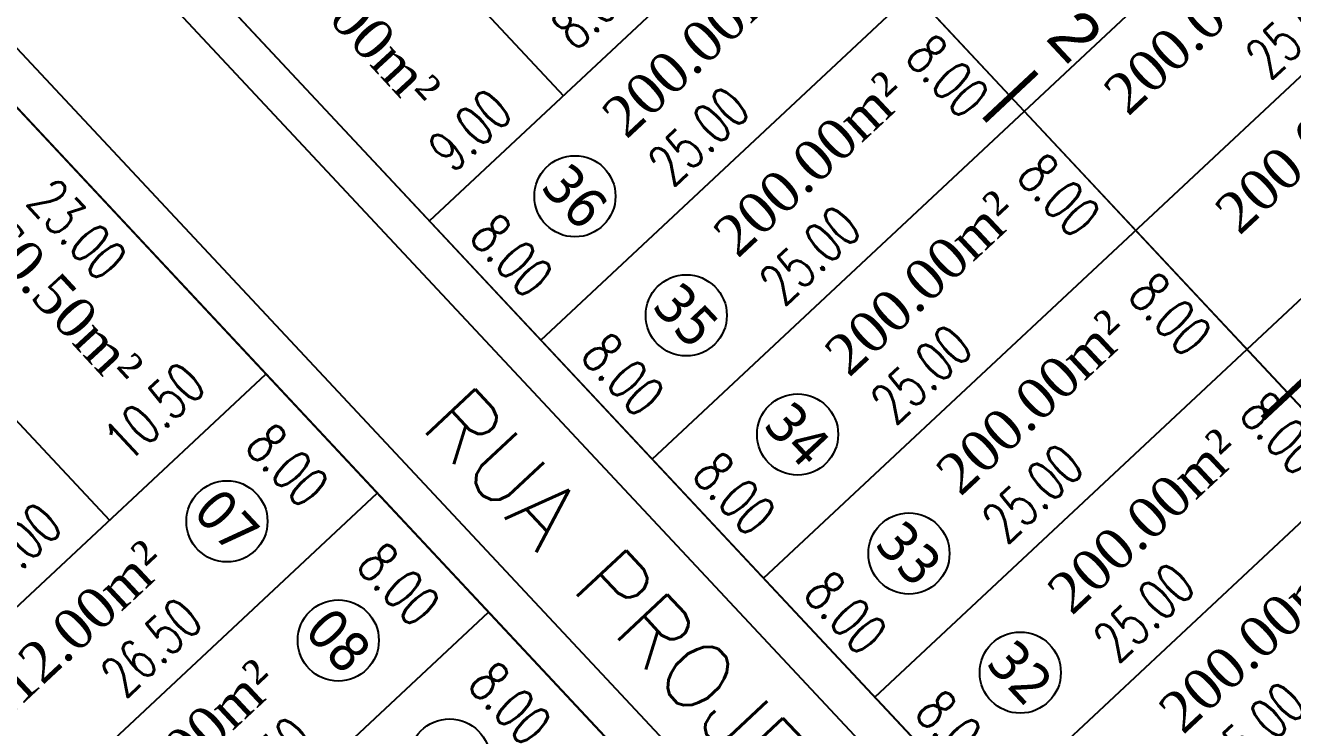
# Model space of a CAD drawing. Header units: metres. Extents: x 436314 to 439216, y 9612307 to 9615043.
# Drawn here: x 437279.8 to 437342, y 9614692.4 to 9614726.9 of the extents above; entities that cross this region are included whole.
import ezdxf

# ---------------------------------------------------------------- set-up
doc = ezdxf.new("R2010")
doc.units = ezdxf.units.M
doc.header["$PDMODE"] = 35
doc.header["$PDSIZE"] = 0.1
doc.linetypes.add('ACAD_ISO02W100', pattern=[15, 12, -3])
for name, color, linetype in [('ADUTORA', 90, 'Continuous'), ('Auxiliar', 7, 'Continuous'), ('COTAS', 10, 'Continuous'), ('Eixo Acesso', 2, 'ACAD_ISO02W100'), ('Estacas', 7, 'Continuous'), ('Layer3', 1, 'Continuous'), ('M_FIO', 32, 'Continuous'), ('ÁREA', 7, 'Continuous')]:
    doc.layers.add(name, color=color, linetype=linetype)
doc.layers.add('Borda da Terraplenagem', color=7, linetype='Continuous', lineweight=13)
doc.layers.get('0').off()
doc.styles.add('ARIAL', font='arial.ttf')
doc.styles.add('COTAS', font='romans.shx', dxfattribs={"width": 0.7})
doc.styles.add('symplex', font='simplex.shx', dxfattribs={"bigfont": 'bigfont.shx'})
doc.styles.add('tahoma', font='tahoma.ttf')
doc.styles.add('ÁREA', font='times.ttf', dxfattribs={"height": 2})
doc.dimstyles.new('C-75', dxfattribs={"dimtxt": 2, "dimasz": 0.2, "dimexe": 0, "dimexo": 0, "dimgap": 1, "dimtad": 0, "dimzin": 4, "dimdsep": 46, "dimtxsty": 'COTAS', "dimblk1": 'BOL-COT', "dimblk2": 'BOL-COT', "dimsah": 1, "dimcen": 0.1, "dimse1": 1, "dimse2": 1, "dimsd1": 1, "dimsd2": 1, "dimclrd": 8, "dimclre": 256, "dimclrt": 256, "dimaunit": 1, "dimadec": 3, "dimazin": 0, "dimtfac": 0.5, "dimtix": 1, "dimtmove": 0, "dimatfit": 3, "dimldrblk": 'BOL-COT', "dimfxl": 1, "dimtolj": 1, "dimtzin": 0, "dimarcsym": 0})

# ---------------------------------------------------------------- blocks, each defined once
blk = doc.blocks.new('Est')
at = {"const_width": 0.2}
blk.add_lwpolyline([(0, -1.19999999925494), (0, 1.200000001117586)], dxfattribs=at)
blk = doc.blocks.new('*D117')
at = {"layer": 'Defpoints', "color": 0, "transparency": 16777216}
for p in [(2488.273579156282, 1125.544895556154), (2485.994144272607, 1117.544814508457), (2488.273863582255, 1117.54489555988)]:
    blk.add_point(p, dxfattribs=at)
at = {"layer": 'Layer3', "transparency": 16777216, "insert": (2485.994002059621, 1121.544814506594), "char_height": 2, "attachment_point": 5, "rotation": 270.0020370509761, "style": 'COTAS'}
blk.add_mtext('\\A1;8.00', dxfattribs=at)
blk = doc.blocks.new('BOL-COT')
at = {"layer": 'COTAS'}
for p, q in [((-1.999999999999943, 8.53e-14), (2, 8.53e-14)), ((0, -2.999999999999971), (0, 3.000000000000028))]:
    blk.add_line(p, q, dxfattribs=at)
blk.add_circle((0, 0), 0.4, dxfattribs=at)
blk = doc.blocks.new('*D122')
at = {"layer": 'Defpoints', "color": 0, "transparency": 16777216}
for p in [(2477.773512057542, 1127.704652112308), (2469.773579171533, 1125.5442378189), (2477.773579168041, 1125.54448635723)]:
    blk.add_point(p, dxfattribs=at)
at = {"layer": 'Layer3', "transparency": 16777216, "insert": (2473.773512059289, 1127.704527843143), "char_height": 2, "attachment_point": 5, "rotation": 0.001780024671144314, "style": 'COTAS'}
blk.add_mtext('\\A1;8.00', dxfattribs=at)
blk = doc.blocks.new('*D123')
at = {"layer": 'Defpoints', "color": 0, "transparency": 16777216}
for p in [(2488.273494236358, 1127.933421077538), (2477.773579166934, 1125.544522246677), (2488.273579156283, 1125.544895556155)]:
    blk.add_point(p, dxfattribs=at)
at = {"layer": 'Layer3', "transparency": 16777216, "insert": (2483.023494241683, 1127.933234422799), "char_height": 2, "attachment_point": 5, "rotation": 0.002037053101308223, "style": 'COTAS'}
blk.add_mtext('\\A1;10.50', dxfattribs=at)
blk = doc.blocks.new('*D138')
at = {"layer": 'Defpoints', "color": 0, "transparency": 16777216}
for p in [(2488.273863583944, 1117.544895500276), (2485.994428702421, 1109.544814450699), (2488.274148009974, 1109.544895502138)]:
    blk.add_point(p, dxfattribs=at)
at = {"layer": 'Layer3', "transparency": 16777216, "insert": (2485.994286489406, 1113.544814449768), "char_height": 2, "attachment_point": 5, "rotation": 270.00203705139245, "style": 'COTAS'}
blk.add_mtext('\\A1;8.00', dxfattribs=at)
blk = doc.blocks.new('*D139')
at = {"layer": 'Defpoints', "color": 0, "transparency": 16777216}
for p in [(2488.274148010789, 1109.544895444396), (2485.994713120652, 1101.544814398859), (2488.274432435714, 1101.544895449984)]:
    blk.add_point(p, dxfattribs=at)
at = {"layer": 'Layer3', "transparency": 16777216, "insert": (2485.99457090819, 1105.544814396066), "char_height": 2, "attachment_point": 5, "rotation": 270.0020370434727, "style": 'COTAS'}
blk.add_mtext('\\A1;8.00', dxfattribs=at)
blk = doc.blocks.new('*D175')
at = {"layer": 'Defpoints', "color": 0, "transparency": 16777216}
for p in [(2478.175860819839, 1150.540044762525), (2475.857484258677, 1125.539962320099), (2478.176749650064, 1125.540044777426)]:
    blk.add_point(p, dxfattribs=at)
at = {"layer": 'Layer3', "transparency": 16777216, "insert": (2475.857039843564, 1138.039962312648), "char_height": 2, "attachment_point": 5, "rotation": 270.00203704882523, "style": 'COTAS'}
blk.add_mtext('\\A1;25.00', dxfattribs=at)
blk = doc.blocks.new('*D176')
at = {"layer": 'Defpoints', "color": 0, "transparency": 16777216}
for p in [(2488.272761431314, 1148.544895539391), (2486.36300592575, 1125.540264466887), (2488.273579319147, 1125.540332394051)]:
    blk.add_point(p, dxfattribs=at)
at = {"layer": 'Layer3', "transparency": 16777216, "insert": (2486.362596981833, 1137.042546039557), "char_height": 2, "attachment_point": 5, "rotation": 270.00203705328823, "style": 'COTAS'}
blk.add_mtext('\\A1;23.00', dxfattribs=at)
blk = doc.blocks.new('*D178')
at = {"layer": 'Defpoints', "color": 0, "transparency": 16777216}
for p in [(2488.273790833058, 1119.59109902415), (2461.773863480916, 1117.543953398573), (2488.273863582256, 1117.54489555988)]:
    blk.add_point(p, dxfattribs=at)
at = {"layer": 'Layer3', "transparency": 16777216, "insert": (2475.023790782388, 1119.590627943497), "char_height": 2, "attachment_point": 5, "rotation": 0.002037051557261449, "style": 'COTAS'}
blk.add_mtext('\\A1;26.50', dxfattribs=at)
blk = doc.blocks.new('*D180')
at = {"layer": 'Defpoints', "color": 0, "transparency": 16777216}
for p in [(2488.274075270148, 1111.591099031601), (2461.77414791789, 1109.543953400436), (2488.274148019346, 1109.544895561743)]:
    blk.add_point(p, dxfattribs=at)
at = {"layer": 'Layer3', "transparency": 16777216, "insert": (2475.024075219421, 1111.590627950947), "char_height": 2, "attachment_point": 5, "rotation": 0.00203705155724999, "style": 'COTAS'}
blk.add_mtext('\\A1;26.50', dxfattribs=at)
blk = doc.blocks.new('*D182')
at = {"layer": 'Defpoints', "color": 0, "transparency": 16777216}
for p in [(2488.274359648535, 1103.591098968271), (2461.774432297179, 1101.543953350144), (2488.274432397588, 1101.544895509589)]:
    blk.add_point(p, dxfattribs=at)
at = {"layer": 'Layer3', "transparency": 16777216, "insert": (2475.024359598331, 1103.590627888549), "char_height": 2, "attachment_point": 5, "rotation": 0.0020370475300958034, "style": 'COTAS'}
blk.add_mtext('\\A1;26.50', dxfattribs=at)
blk = doc.blocks.new('*D261')
at = {"layer": 'Defpoints', "color": 0, "transparency": 16777216}
for p in [(2516.273512028999, 1127.706020905036), (2508.273579142429, 1125.545606609765), (2516.273579138995, 1125.545855146232)]:
    blk.add_point(p, dxfattribs=at)
at = {"layer": 'Layer3', "transparency": 16777216, "insert": (2512.273512030716, 1127.705896636802), "char_height": 2, "attachment_point": 5, "rotation": 0.0017800113309221265, "style": 'COTAS'}
blk.add_mtext('\\A1;8.00', dxfattribs=at)
blk = doc.blocks.new('*D264')
at = {"layer": 'Defpoints', "color": 0, "transparency": 16777216}
for p in [(2508.272690312436, 1150.545570282596), (2506.643103676289, 1125.545548648481), (2508.273579142895, 1125.545606617215)]:
    blk.add_point(p, dxfattribs=at)
at = {"layer": 'Layer3', "transparency": 16777216, "insert": (2506.64265926106, 1138.045530481171), "char_height": 2, "attachment_point": 5, "rotation": 270.0020370523182, "style": 'COTAS'}
blk.add_mtext('\\A1;25.00', dxfattribs=at)
blk = doc.blocks.new('*D275')
at = {"layer": 'Defpoints', "color": 0, "transparency": 16777216}
for p in [(2508.273511437849, 1127.449940635222), (2499.273579149589, 1125.545286638993), (2508.273579142895, 1125.545606617215)]:
    blk.add_point(p, dxfattribs=at)
at = {"layer": 'Layer3', "transparency": 16777216, "insert": (2503.773511441196, 1127.449780646111), "char_height": 2, "attachment_point": 5, "rotation": 0.0020370446307803893, "style": 'COTAS'}
blk.add_mtext('\\A1;9.00', dxfattribs=at)
blk = doc.blocks.new('*D279')
at = {"layer": 'Defpoints', "color": 0, "transparency": 16777216}
for p in [(2499.273579149589, 1125.545286638993), (2499.273863574455, 1117.545286644581), (2501.066027873569, 1117.545350361592)]:
    blk.add_point(p, dxfattribs=at)
at = {"layer": 'Layer3', "transparency": 16777216, "insert": (2501.065885661136, 1121.545350358799), "char_height": 2, "attachment_point": 5, "rotation": 270.0020370430558, "style": 'COTAS'}
blk.add_mtext('\\A1;8.00', dxfattribs=at)
blk = doc.blocks.new('*D280')
at = {"layer": 'Defpoints', "color": 0, "transparency": 16777216}
for p in [(2520.176768787113, 1125.368174070823), (2520.177053214075, 1117.368174080136), (2522.707675493579, 1117.368264052287)]:
    blk.add_point(p, dxfattribs=at)
at = {"layer": 'Layer3', "transparency": 16777216, "insert": (2522.707533280098, 1121.368264044035), "char_height": 2, "attachment_point": 5, "rotation": 270.0020370580645, "style": 'COTAS'}
blk.add_mtext('\\A1;8.00', dxfattribs=at)
blk = doc.blocks.new('*D281')
at = {"layer": 'Defpoints', "color": 0, "transparency": 16777216}
for p in [(2524.273073455463, 1119.5813587423), (2499.273863887962, 1117.53646991435), (2524.27386355938, 1117.546175476495)]:
    blk.add_point(p, dxfattribs=at)
at = {"layer": 'Layer3', "transparency": 16777216, "insert": (2511.773073619754, 1119.576505961227), "char_height": 2, "attachment_point": 5, "rotation": 0.022243509122174238, "style": 'COTAS'}
blk.add_mtext('\\A1;25.00', dxfattribs=at)
blk = doc.blocks.new('*D283')
at = {"layer": 'Defpoints', "color": 0, "transparency": 16777216}
for p in [(2524.274082391916, 1111.389909677538), (2524.27414794257, 1109.546175478357), (2549.274147977785, 1109.547064308408)]:
    blk.add_point(p, dxfattribs=at)
at = {"layer": 'Layer3', "transparency": 16777216, "insert": (2536.774082409523, 1111.390354092564), "char_height": 2, "attachment_point": 5, "rotation": 0.0020370484209076656, "style": 'COTAS'}
blk.add_mtext('\\A1;25.00', dxfattribs=at)
blk = doc.blocks.new('*D284')
at = {"layer": 'Defpoints', "color": 0, "transparency": 16777216}
for p in [(2499.273863574456, 1117.545286644581), (2499.274147999323, 1109.545286646444), (2501.066312294593, 1109.545350363455)]:
    blk.add_point(p, dxfattribs=at)
at = {"layer": 'Layer3', "transparency": 16777216, "insert": (2501.06617008216, 1113.545350362524), "char_height": 2, "attachment_point": 5, "rotation": 270.0020370430548, "style": 'COTAS'}
blk.add_mtext('\\A1;8.00', dxfattribs=at)
blk = doc.blocks.new('*D285')
at = {"layer": 'Defpoints', "color": 0, "transparency": 16777216}
for p in [(2520.177053213027, 1117.368174078274), (2520.177337639116, 1109.368174083862), (2522.707959919057, 1109.368264055737)]:
    blk.add_point(p, dxfattribs=at)
at = {"layer": 'Layer3', "transparency": 16777216, "insert": (2522.707817706012, 1113.368264053348), "char_height": 2, "attachment_point": 5, "rotation": 270.0020370518103, "style": 'COTAS'}
blk.add_mtext('\\A1;8.00', dxfattribs=at)
blk = doc.blocks.new('*D286')
at = {"layer": 'Defpoints', "color": 0, "transparency": 16777216}
for p in [(2524.273357880715, 1111.581358740437), (2499.274148313993, 1109.536469918075), (2524.274147984479, 1109.546175478357)]:
    blk.add_point(p, dxfattribs=at)
at = {"layer": 'Layer3', "transparency": 16777216, "insert": (2511.773358045472, 1111.576505960296), "char_height": 2, "attachment_point": 5, "rotation": 0.02224350485413681, "style": 'COTAS'}
blk.add_mtext('\\A1;25.00', dxfattribs=at)
blk = doc.blocks.new('*D288')
at = {"layer": 'Defpoints', "color": 0, "transparency": 16777216}
for p in [(2524.27436681692, 1103.389909684989), (2524.274432367437, 1101.546175489533), (2549.27443240172, 1101.547064317721)]:
    blk.add_point(p, dxfattribs=at)
at = {"layer": 'Layer3', "transparency": 16777216, "insert": (2536.774366834061, 1103.390354099083), "char_height": 2, "attachment_point": 5, "rotation": 0.002037044152142905, "style": 'COTAS'}
blk.add_mtext('\\A1;25.00', dxfattribs=at)
blk = doc.blocks.new('*D289')
at = {"layer": 'Defpoints', "color": 0, "transparency": 16777216}
for p in [(2499.274147998623, 1109.545286648306), (2499.274432424537, 1101.545286659482), (2501.066596718004, 1101.545350376728)]:
    blk.add_point(p, dxfattribs=at)
at = {"layer": 'Layer3', "transparency": 16777216, "insert": (2501.066454505048, 1105.54535037114), "char_height": 2, "attachment_point": 5, "rotation": 270.00203705056106, "style": 'COTAS'}
blk.add_mtext('\\A1;8.00', dxfattribs=at)
blk = doc.blocks.new('*D290')
at = {"layer": 'Defpoints', "color": 0, "transparency": 16777216}
for p in [(2520.177337638068, 1109.368174081999), (2520.177622063109, 1101.368174093175), (2522.708244344738, 1101.368264064718)]:
    blk.add_point(p, dxfattribs=at)
at = {"layer": 'Layer3', "transparency": 16777216, "insert": (2522.708102132217, 1105.368264062661), "char_height": 2, "attachment_point": 5, "rotation": 270.0020370443079, "style": 'COTAS'}
blk.add_mtext('\\A1;8.00', dxfattribs=at)
blk = doc.blocks.new('*D291')
at = {"layer": 'Defpoints', "color": 0, "transparency": 16777216}
for p in [(2524.273642304497, 1103.581358755338), (2499.274432737928, 1101.536469925526), (2524.274432408414, 1101.54617548767)]:
    blk.add_point(p, dxfattribs=at)
at = {"layer": 'Layer3', "transparency": 16777216, "insert": (2511.773642469254, 1103.576505974266), "char_height": 2, "attachment_point": 5, "rotation": 0.022243509123005028, "style": 'COTAS'}
blk.add_mtext('\\A1;25.00', dxfattribs=at)
blk = doc.blocks.new('*D293')
at = {"layer": 'Defpoints', "color": 0, "transparency": 16777216}
for p in [(2524.274651244813, 1095.389909696165), (2524.27471679533, 1093.546175495121), (2549.274716829613, 1093.547064323309)]:
    blk.add_point(p, dxfattribs=at)
at = {"layer": 'Layer3', "transparency": 16777216, "insert": (2536.774651261955, 1095.390354110259), "char_height": 2, "attachment_point": 5, "rotation": 0.002037044152142905, "style": 'COTAS'}
blk.add_mtext('\\A1;25.00', dxfattribs=at)
blk = doc.blocks.new('*D294')
at = {"layer": 'Defpoints', "color": 0, "transparency": 16777216}
for p in [(2499.274432426401, 1101.545286659482), (2499.274716852257, 1093.545286661345), (2501.066881149391, 1093.545350378578)]:
    blk.add_point(p, dxfattribs=at)
at = {"layer": 'Layer3', "transparency": 16777216, "insert": (2501.066738936463, 1097.545350377647), "char_height": 2, "attachment_point": 5, "rotation": 270.0020370501418, "style": 'COTAS'}
blk.add_mtext('\\A1;8.00', dxfattribs=at)
blk = doc.blocks.new('*D295')
at = {"layer": 'Defpoints', "color": 0, "transparency": 16777216}
for p in [(2520.177622064971, 1101.368174093175), (2520.177906491817, 1093.368174100625), (2522.708528776444, 1093.368264072739)]:
    blk.add_point(p, dxfattribs=at)
at = {"layer": 'Layer3', "transparency": 16777216, "insert": (2522.708386563021, 1097.368264070111), "char_height": 2, "attachment_point": 5, "rotation": 270.0020370572302, "style": 'COTAS'}
blk.add_mtext('\\A1;8.00', dxfattribs=at)
blk = doc.blocks.new('*D296')
at = {"layer": 'Defpoints', "color": 0, "transparency": 16777216}
for p in [(2524.273926732238, 1095.581358762789), (2499.274717165763, 1093.536469931114), (2524.274716836308, 1093.546175495121)]:
    blk.add_point(p, dxfattribs=at)
at = {"layer": 'Layer3', "transparency": 16777216, "insert": (2511.773926896966, 1095.576505980785), "char_height": 2, "attachment_point": 5, "rotation": 0.022243513391815937, "style": 'COTAS'}
blk.add_mtext('\\A1;25.00', dxfattribs=at)
blk = doc.blocks.new('*D299')
at = {"layer": 'Defpoints', "color": 0, "transparency": 16777216}
for p in [(2499.274716849462, 1093.545286661345), (2499.275001275435, 1085.545286668795), (2501.067165572453, 1085.545350386055)]:
    blk.add_point(p, dxfattribs=at)
at = {"layer": 'Layer3', "transparency": 16777216, "insert": (2501.067023359467, 1089.545350382329), "char_height": 2, "attachment_point": 5, "rotation": 270.00203705097704, "style": 'COTAS'}
blk.add_mtext('\\A1;8.00', dxfattribs=at)
blk = doc.blocks.new('*D300')
at = {"layer": 'Defpoints', "color": 0, "transparency": 16777216}
for p in [(2520.177906488092, 1093.368174098763), (2520.178190914997, 1085.368174104351), (2522.708813196276, 1085.368264076484)]:
    blk.add_point(p, dxfattribs=at)
at = {"layer": 'Layer3', "transparency": 16777216, "insert": (2522.708670982824, 1089.368264081287), "char_height": 2, "attachment_point": 5, "rotation": 270.00203705764665, "style": 'COTAS'}
blk.add_mtext('\\A1;8.00', dxfattribs=at)
blk = doc.blocks.new('*D301')
at = {"layer": 'Defpoints', "color": 0, "transparency": 16777216}
for p in [(2524.274211155511, 1087.581358766514), (2499.275001589, 1085.536469938564), (2524.275001259429, 1085.546175500709)]:
    blk.add_point(p, dxfattribs=at)
at = {"layer": 'Layer3', "transparency": 16777216, "insert": (2511.774211320297, 1087.576505985442), "char_height": 2, "attachment_point": 5, "rotation": 0.022243509123056594, "style": 'COTAS'}
blk.add_mtext('\\A1;25.00', dxfattribs=at)
blk = doc.blocks.new('*D305')
at = {"layer": 'Defpoints', "color": 0, "transparency": 16777216}
for p in [(2520.174239613896, 1086.90258982997), (2520.174524039927, 1078.902589839283), (2522.705146322284, 1078.90267981114)]:
    blk.add_point(p, dxfattribs=at)
at = {"layer": 'Layer3', "transparency": 16777216, "insert": (2522.705004109269, 1082.902679814357), "char_height": 2, "attachment_point": 5, "rotation": 270.0020370513944, "style": 'COTAS'}
blk.add_mtext('\\A1;8.00', dxfattribs=at)
blk = doc.blocks.new('*D306')
at = {"layer": 'Defpoints', "color": 0, "transparency": 16777216}
for p in [(2524.274495581579, 1079.581358766514), (2499.275286014855, 1077.536469944152), (2524.275285685342, 1077.546175504434)]:
    blk.add_point(p, dxfattribs=at)
at = {"layer": 'Layer3', "transparency": 16777216, "insert": (2511.774495746335, 1079.576505986373), "char_height": 2, "attachment_point": 5, "rotation": 0.02224350485413681, "style": 'COTAS'}
blk.add_mtext('\\A1;25.00', dxfattribs=at)
blk = doc.blocks.new('*D311')
at = {"layer": 'Defpoints', "color": 0, "transparency": 16777216}
for p in [(2524.274780007571, 1071.581358781415), (2499.275570440072, 1069.53646994974), (2524.27557011149, 1069.546175511885)]:
    blk.add_point(p, dxfattribs=at)
at = {"layer": 'Layer3', "transparency": 16777216, "insert": (2511.774780171863, 1071.576506000343), "char_height": 2, "attachment_point": 5, "rotation": 0.022243509122174238, "style": 'COTAS'}
blk.add_mtext('\\A1;25.00', dxfattribs=at)
blk = doc.blocks.new('atutu')
at = {"layer": 'Layer3', "color": 0}
for points in [[(2477.772690337641, 1150.544486333016), (2477.773579168972, 1125.54448635723)], [(2508.272690311971, 1150.545606593001), (2508.273579142662, 1125.54560661349)], [(2524.272690301028, 1150.546175407576), (2524.277916627902, 1003.546175562176)], [(2488.272761431314, 1148.544895539391), (2488.277845544474, 1005.544895643699)], [(2499.272761424271, 1148.545286624092), (2499.277845537779, 1005.545286730263)], [(2435.273578990042, 1125.543011231679), (2488.273579156283, 1125.544895556155)], [(2499.273579148658, 1125.545286638993), (2549.273579126015, 1125.547064304683)], [(2435.273863380507, 1117.543011233541), (2488.273863583187, 1117.54489555988)], [(2499.273863482138, 1117.545286644581), (2549.273863551871, 1117.547064306545)], [(2435.274147806306, 1109.543011240992), (2488.27414800817, 1109.544895561743)], [(2499.274147907121, 1109.545286646444), (2549.274147977785, 1109.547064308408)], [(2499.274432335073, 1101.545286661345), (2549.27443240172, 1101.547064317721)], [(2499.274716759008, 1093.545286663207), (2549.27471682682, 1093.547064323309)], [(2499.27500118498, 1085.545286670658), (2549.275001251803, 1085.54706433076)]]:
    blk.add_lwpolyline(points, dxfattribs=at)
for centre in [(2481.943754117436, 1121.565263986918), (2505.313049067185, 1121.557278072792), (2481.944038554584, 1113.565263990644), (2505.313333492168, 1113.55727807838), (2481.94432293271, 1105.565263936627), (2505.313617917209, 1105.557278082105), (2505.313902345044, 1097.557278095144), (2505.314186768164, 1089.557278097007)]:
    blk.add_circle(centre, 1.990958139869911, dxfattribs=at)
at = {"layer": 'M_FIO'}
for points in [[(2490.272731976375, 1149.373393770638), (2490.277874996968, 1004.716539625409)], [(2490.27273197748, 1149.373393770638), (2490.277874998074, 1004.716539625409)], [(2497.272731973639, 1149.373642636794), (2497.277874993475, 1004.716788502741)], [(2497.272731974744, 1149.373642636794), (2497.277874994581, 1004.716788502741)]]:
    blk.add_lwpolyline(points, dxfattribs=at)
at = {"layer": 'ADUTORA', "color": 7, "style": 'symplex'}
blk.add_text('RUA PROJETADA B', height=3.284297485517897, rotation=270.0256716937466, dxfattribs=at).set_placement((2491.987579378149, 1118.543453418049))
at = {"layer": 'Layer3', "color": 5, "char_height": 1.999999999999999, "attachment_point": 5, "rotation": 270.0497252510426, "style": 'tahoma'}
for s, insert in [('\\A1;07', (2481.943754117494, 1121.565263986918)), ('\\A1;36', (2505.313049067301, 1121.55727807093)), ('\\A1;08', (2481.944038554526, 1113.565263990644)), ('\\A1;35', (2505.313333492284, 1113.557278080243)), ('\\A1;34', (2505.313617917325, 1105.557278085831)), ('\\A1;33', (2505.313902345219, 1097.557278097007)), ('\\A1;32', (2505.314186768281, 1089.557278095144))]:
    blk.add_mtext(s, dxfattribs=dict(at, insert=insert))
at = {"layer": 'ÁREA', "linetype": 'Continuous', "lineweight": -2, "extrusion": (-0.0006588081243978, -0.0262267346955952, 0.9996558029437242), "style": 'ÁREA'}
blk.add_text('260.50m²', height=1.999999999999999, rotation=270.9999999799873, dxfattribs=at).set_placement((2452.951165812102, 1202.95013043851, -36.0840832481437))
at = {"layer": 'ÁREA', "linetype": 'Continuous', "lineweight": -2, "extrusion": (-0.0006588081243978, -0.0262267346955952, 0.9996558029437244), "style": 'ÁREA'}
blk.add_text('223.00m²', height=1.999999999999999, rotation=270.9999999799873, dxfattribs=at).set_placement((2472.944840929029, 1203.452904038528, -36.09727805975225))
at = {"layer": 'ÁREA', "linetype": 'Continuous', "lineweight": -2, "extrusion": (0.0262307824511418, -0.0004708427962515, 0.9996558029437242), "style": 'ÁREA'}
for s, p in [('212.00m²', (1165.947030023595, -2445.543983179886, 59.62787094774018)), ('200.00m²', (1166.697931054293, -2487.769917951625, 60.73605011321852)), ('200.00m²', (1151.046559879161, -2506.800750420899, 61.23549606170914)), ('200.00m²', (1143.047853483919, -2506.944562238973, 61.23927026490779))]:
    blk.add_text(s, height=1.999999999999999, rotation=270.9999999484056, dxfattribs=at).set_placement(p)
at = {"layer": 'ÁREA', "linetype": 'Continuous', "lineweight": -2, "extrusion": (0.0262307824511418, -0.0004708427962515, 0.9996558029437244), "style": 'ÁREA'}
for s, p in [('212.00m²', (1157.94832364511, -2445.687794997357, 59.63164515136058)), ('200.00m²', (1158.699224679375, -2487.913729760249, 60.73982431642569)), ('200.00m²', (1150.700518293276, -2488.05754156873, 60.74359851946169)), ('200.00m²', (1142.701811899843, -2488.201353383745, 60.74737272264463)), ('200.00m²', (1134.703105513722, -2488.345165191003, 60.75114692564674)), ('200.00m²', (1126.704399122066, -2488.488977001217, 60.75492112860812)), ('200.00m²', (1118.705692732345, -2488.632788815522, 60.75869533187976))]:
    blk.add_text(s, height=1.999999999999999, rotation=270.9999999484056, dxfattribs=at).set_placement(p)
at = {"layer": 'Layer3', "color": 0}
for p1, p2, distance, picture, middle in [((2478.175860819838, 1150.540044762525), (2478.176749650064, 1125.540044777426), -2.319265392852846, '*D175', (2475.857039843564, 1138.039962312648)), ((2508.272690312437, 1150.545570282596), (2508.273579142895, 1125.545606617215), -1.6304754676366744, '*D264', (2506.64265926106, 1138.045530481171)), ((2488.272761431314, 1148.544895539391), (2488.273579319148, 1125.540332394052), -1.9105733946059256, '*D176', (2486.362596981833, 1137.042546039557)), ((2469.773579171533, 1125.5442378189), (2477.773579168041, 1125.54448635723), 2.16016575612044, '*D122', (2473.773512059289, 1127.704527843143)), ((2477.773579166935, 1125.544522246677), (2488.273579156283, 1125.544895556155), 2.3885255228925084, '*D123', (2483.023494241683, 1127.933234422799)), ((2499.273579149589, 1125.545286638993), (2508.273579142895, 1125.545606617215), 1.9043340192104843, '*D275', (2503.773511441196, 1127.449780646111)), ((2508.273579142429, 1125.545606609765), (2516.273579138995, 1125.545855146232), 2.1601657598463966, '*D261', (2512.273512030716, 1127.705896636802)), ((2488.273579156283, 1125.544895556155), (2488.273863582255, 1117.54489555988), -2.279719311088865, '*D117', (2485.994002059621, 1121.544814506594)), ((2499.273579149589, 1125.545286638993), (2499.273863574456, 1117.545286644581), 1.7921643002458791, '*D279', (2501.065885661136, 1121.545350358799)), ((2461.773863480916, 1117.543953398573), (2488.273863582255, 1117.54489555988), 2.0462034655633285, '*D178', (2475.023790782388, 1119.590627943497)), ((2499.273863887962, 1117.53646991435), (2524.273863559379, 1117.546175476495), 2.035183419173066, '*D281', (2511.773073619754, 1119.576505961227)), ((2488.273863583943, 1117.544895500276), (2488.274148009974, 1109.544895502138), -2.2797193089938443, '*D138', (2485.994286489406, 1113.544814449768)), ((2499.273863574456, 1117.545286644581), (2499.274147999322, 1109.545286646444), 1.7921642964037188, '*D284', (2501.06617008216, 1113.545350362524)), ((2461.77414791789, 1109.543953400436), (2488.274148019346, 1109.544895561743), 2.046203471151264, '*D180', (2475.024075219421, 1111.590627950947)), ((2499.274148313993, 1109.536469918075), (2524.274147984479, 1109.546175478357), 2.035183415447945, '*D286', (2511.773358045472, 1111.576505960296)), ((2549.274147977785, 1109.547064308408), (2524.27414794257, 1109.546175478357), -1.8437342003462394, '*D283', (2536.774082409523, 1111.390354092564)), ((2488.274148010789, 1109.544895444396), (2488.274432435714, 1101.544895449984), -2.2797193165030762, '*D139', (2485.99457090819, 1105.544814396066)), ((2499.274147998624, 1109.545286648306), (2499.274432424538, 1101.545286659482), 1.7921642945983802, '*D289', (2501.066454505048, 1105.54535037114)), ((2461.774432297179, 1101.543953350144), (2488.274432397588, 1101.544895509589), 2.0462034599751604, '*D182', (2475.024359598331, 1103.590627888549)), ((2499.274432737928, 1101.536469925526), (2524.274432408414, 1101.54617548767), 2.035183421035939, '*D291', (2511.773642469254, 1103.576505974266)), ((2549.27443240172, 1101.547064317721), (2524.274432367436, 1101.546175489533), -1.843734196621399, '*D288', (2536.774366834061, 1103.390354099083)), ((2499.274432426401, 1101.545286659482), (2499.274716852257, 1093.545286661345), 1.7921642982668269, '*D294', (2501.066738936463, 1097.545350377647)), ((2499.274717165763, 1093.536469931114), (2524.274716836308, 1093.546175495121), 2.035183421036226, '*D296', (2511.773926896966, 1095.576505980785)), ((2549.274716829614, 1093.547064323309), (2524.274716795329, 1093.546175495121), -1.8437342022093346, '*D293', (2536.774651261955, 1095.390354110259)), ((2499.274716849463, 1093.545286661345), (2499.275001275435, 1085.545286668796), 1.792164298150867, '*D299', (2501.067023359467, 1089.545350382329)), ((2499.275001589, 1085.536469938564), (2524.275001259428, 1085.546175500709), 2.035183419173067, '*D301', (2511.774211320297, 1087.576505985442)), ((2499.275286014856, 1077.536469944152), (2524.275285685342, 1077.546175504434), 2.035183415448172, '*D306', (2511.774495746335, 1079.576505986373)), ((2499.275570440071, 1069.53646994974), (2524.27557011149, 1069.546175511885), 2.0351834228981303, '*D311', (2511.774780171863, 1071.576506000343))]:
    dim = blk.add_aligned_dim(p1=p1, p2=p2, distance=distance, dimstyle='C-75', dxfattribs=at)
    dim.commit()
    dim.dimension.update_dxf_attribs({"geometry": picture, "text_midpoint": middle})
for base, p1, p2, angle, picture, middle in [((2522.707675493579, 1117.368264052287), (2520.176768787113, 1125.368174070823), (2520.177053214075, 1117.368174080136), 270.0020370580645, '*D280', (2522.707533280098, 1121.368264044035)), ((2522.707959919057, 1109.368264055737), (2520.177053213027, 1117.368174078274), (2520.177337639116, 1109.368174083862), 270.0020370518103, '*D285', (2522.707817706012, 1113.368264053348)), ((2522.708244344738, 1101.368264064718), (2520.177337638068, 1109.368174081999), (2520.177622063109, 1101.368174093175), 270.0020370443079, '*D290', (2522.708102132217, 1105.368264062661)), ((2522.708528776444, 1093.368264072739), (2520.177622064972, 1101.368174093175), (2520.177906491817, 1093.368174100626), 270.00203705722373, '*D295', (2522.708386563021, 1097.368264070111)), ((2522.708813196276, 1085.368264076484), (2520.177906488092, 1093.368174098763), (2520.178190914996, 1085.368174104351), 270.00203705764665, '*D300', (2522.708670982824, 1089.368264081287)), ((2522.705146322284, 1078.90267981114), (2520.174239613896, 1086.90258982997), (2520.174524039927, 1078.902589839283), 270.0020370513944, '*D305', (2522.705004109269, 1082.902679814357))]:
    dim = blk.add_linear_dim(base=base, p1=p1, p2=p2, angle=angle, dimstyle='C-75', dxfattribs=at)
    dim.commit()
    dim.dimension.update_dxf_attribs({"geometry": picture, "text_midpoint": middle, "dimtype": 129})

msp = doc.modelspace()

# ---------------------------------------------------------------- linework, layer by layer
at = {"layer": 'Auxiliar', "color": 2, "linetype": 'Continuous', "lineweight": -3}
for p, q in [((437381.6057818564, 9614629.655082544), (437283.9443705077, 9614734.113623323)), ((437373.5688433972, 9614622.142850906), (437275.9091018989, 9614726.601334944))]:
    msp.add_line(p, q, dxfattribs=at)
at = {"layer": 'Borda da Terraplenagem', "color": 2}
msp.add_lwpolyline([(437334.8551310449, 9614585.947225632), (437337.6802910735, 9614585.852194423), (437373.4737560893, 9614619.316022588), (437373.5688433975, 9614622.142850906), (437275.9091018989, 9614726.601334944), (437273.0822735672, 9614726.696422255), (437237.2896697217, 9614693.233401302), (437237.193719696, 9614690.405766409)], close=True, dxfattribs=at)
at = {"layer": 'Eixo Acesso', "color": 2, "linetype": 'Continuous', "lineweight": -3, "ltscale": 3}
msp.add_line((437300.8404721367, 9614752.647961965), (437401.2319546074, 9614645.26756225), dxfattribs=at)

# ---------------------------------------------------------------- block references
at = {"rotation": 43.07140519794264}
msp.add_blockref('atutu', (436242.5698856535, 9612188.321055599), dxfattribs=at)
at = {"layer": 'Estacas', "color": 7, "linetype": 'Continuous', "lineweight": -3, "xscale": 1.458333333106969, "yscale": 1.458333333106969, "zscale": 1.458333333106969, "rotation": 313.0734422214048}
for p in [(437328.1578823358, 9614723.428805577), (437341.8165874354, 9614708.819227384)]:
    msp.add_blockref('Est', p, dxfattribs=at)

# ---------------------------------------------------------------- texts
at = {"layer": 'Estacas', "color": 7, "linetype": 'Continuous', "lineweight": -3, "insert": (437330.4588909014, 9614725.580051633), "char_height": 2.399999999999999, "attachment_point": 8, "rotation": 313.07344222140483, "style": 'ARIAL'}
msp.add_mtext('{\\C256;2}', dxfattribs=at)

doc.saveas('drawing.dxf')
